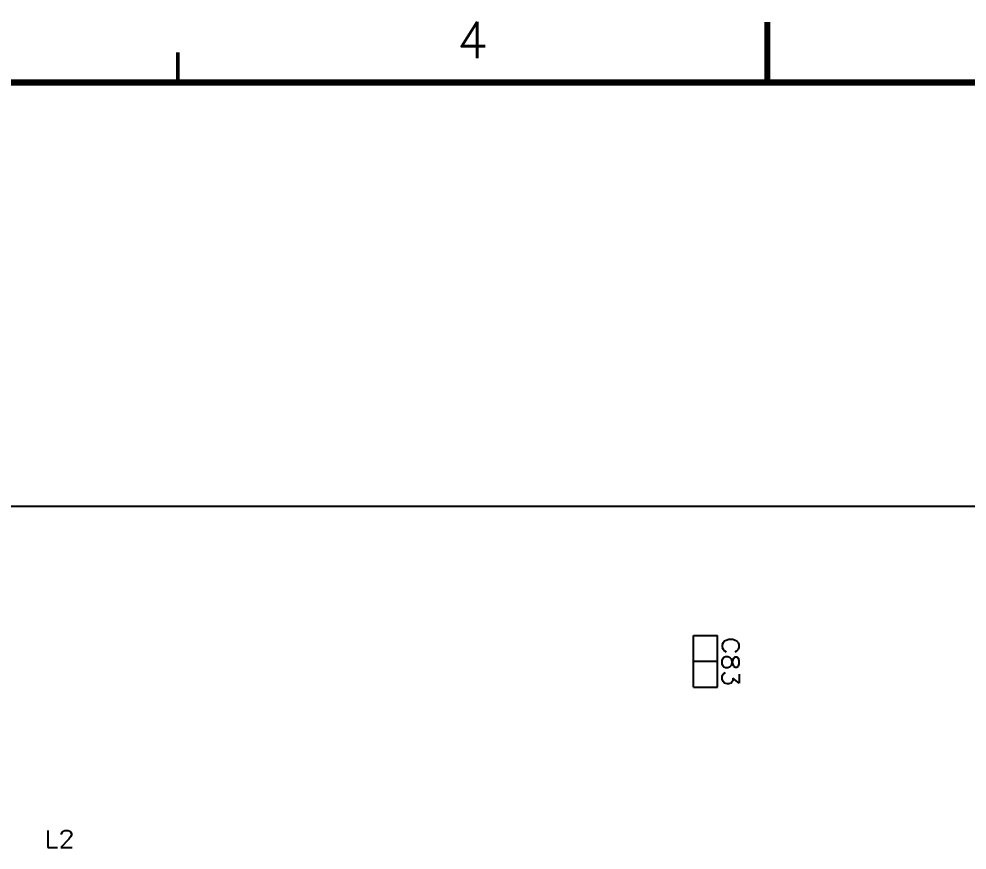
# Model space of a CAD drawing. Extents: x 295 to 953, y 10 to 290.
# Drawn here: x 625.1 to 703.5, y 221.6 to 290.2 of the extents above; entities that cross this region are included whole.
import ezdxf
from ezdxf.enums import TextEntityAlignment as Align

# ---------------------------------------------------------------- set-up
doc = ezdxf.new("R2010")
doc.units = 0
doc.header["$LTSCALE"] = 5
doc.header["$MEASUREMENT"] = 0
doc.layers.get('0').update_dxf_attribs({"linetype": 'CONTINUOUS', "lineweight": 25})
for name, color, linetype in [('DV-INT-A3_BSK', 2, 'CONTINUOUS'), ('문자', 4, 'CONTINUOUS'), ('테두리', 3, 'CONTINUOUS')]:
    doc.layers.add(name, color=color, linetype=linetype)
doc.styles.get("Standard").update_dxf_attribs({"font": 'simplex.shx'})

# ---------------------------------------------------------------- blocks, each defined once
blk = doc.blocks.new('C')
at = {"layer": '테두리'}
for points, const_width in [([(210, 290), (210, 285)], 0.5), ([(161.25, 287.5), (161.25, 285)], 0.3), ([(15, 285), (15, 15), (405, 15), (405, 285), (15, 285)], 0.5)]:
    blk.add_lwpolyline(points, dxfattribs=dict(at, const_width=const_width))
at = {"layer": '문자'}
blk.add_text('4', height=3, dxfattribs=at).set_placement((185.625, 288.5), align=Align.MIDDLE)

msp = doc.modelspace()

# ---------------------------------------------------------------- linework, layer by layer
at = {"layer": 'DV-INT-A3_BSK', "color": 7}
for p, q in [((510.427, 250.004), (863.527, 250.004)), ((680.871, 235.034), (680.871, 239.321)), ((680.871, 239.321), (682.853, 239.321)), ((682.853, 235.034), (682.853, 239.321)), ((683.31, 238.709), (683.243, 238.575)), ((683.243, 238.575), (683.243, 238.311)), ((683.243, 238.311), (683.31, 238.177)), ((683.444, 238.843), (683.31, 238.709)), ((683.578, 238.91), (683.444, 238.843)), ((683.779, 238.973), (683.578, 238.91)), ((684.111, 238.973), (683.779, 238.973)), ((684.312, 238.91), (684.111, 238.973)), ((684.442, 238.843), (684.312, 238.91)), ((684.576, 238.709), (684.442, 238.843)), ((684.643, 238.575), (684.576, 238.709)), ((684.576, 238.177), (684.643, 238.311)), ((684.643, 238.311), (684.643, 238.575)), ((683.31, 238.177), (683.444, 238.043)), ((683.31, 237.443), (683.377, 237.51)), ((683.377, 237.51), (683.511, 237.578)), ((683.444, 238.043), (683.578, 237.976)), ((683.511, 237.578), (683.712, 237.578)), ((683.712, 237.578), (683.842, 237.51)), ((683.842, 237.51), (683.976, 237.376)), ((684.312, 237.51), (684.178, 237.443)), ((684.312, 237.976), (684.442, 238.043)), ((684.442, 237.51), (684.312, 237.51)), ((684.442, 238.043), (684.576, 238.177)), ((684.576, 237.443), (684.442, 237.51)), ((680.871, 237.179), (682.853, 237.179)), ((683.243, 237.242), (683.31, 237.443)), ((683.243, 236.978), (683.243, 237.242)), ((683.31, 236.777), (683.243, 236.978)), ((683.377, 236.71), (683.31, 236.777)), ((683.511, 236.643), (683.377, 236.71)), ((683.842, 236.71), (683.712, 236.643)), ((683.976, 236.844), (683.842, 236.71)), ((683.976, 237.376), (684.043, 237.179)), ((684.043, 237.045), (683.976, 236.844)), ((684.111, 237.309), (684.043, 237.045)), ((684.043, 237.179), (684.111, 236.911)), ((684.178, 237.443), (684.111, 237.309)), ((684.111, 236.911), (684.178, 236.777)), ((684.178, 236.777), (684.312, 236.71)), ((684.312, 236.71), (684.442, 236.71)), ((684.442, 236.71), (684.576, 236.777)), ((684.643, 237.242), (684.576, 237.443)), ((684.576, 236.777), (684.643, 236.978)), ((684.643, 236.978), (684.643, 237.242)), ((683.243, 235.914), (683.31, 236.111)), ((683.31, 236.111), (683.377, 236.178)), ((683.377, 236.178), (683.511, 236.245)), ((683.712, 236.643), (683.511, 236.643)), ((684.643, 236.111), (684.643, 235.381)), ((683.243, 235.713), (683.243, 235.914)), ((683.31, 235.511), (683.243, 235.713)), ((683.444, 235.381), (683.31, 235.511)), ((683.645, 235.314), (683.444, 235.381)), ((683.779, 235.314), (683.645, 235.314)), ((683.976, 235.381), (683.779, 235.314)), ((684.043, 235.444), (683.976, 235.381)), ((684.111, 235.578), (684.043, 235.444)), ((684.643, 235.381), (684.111, 235.78)), ((684.111, 235.78), (684.111, 235.578)), ((680.871, 235.034), (682.853, 235.034)), ((627.486, 223.215), (627.486, 221.803)), ((628.63, 222.947), (628.697, 223.081)), ((628.63, 222.88), (628.63, 222.947)), ((628.697, 223.081), (628.764, 223.148)), ((628.764, 223.148), (628.898, 223.215)), ((628.898, 223.215), (629.167, 223.215)), ((629.167, 223.215), (629.301, 223.148)), ((629.368, 222.674), (629.234, 222.473)), ((629.301, 223.148), (629.368, 223.081)), ((629.368, 223.081), (629.435, 222.947)), ((629.435, 222.813), (629.368, 222.674)), ((629.435, 222.947), (629.435, 222.813)), ((629.234, 222.473), (628.563, 221.803)), ((627.486, 221.803), (628.291, 221.803)), ((628.563, 221.803), (629.502, 221.803))]:
    msp.add_line(p, q, dxfattribs=at)

# ---------------------------------------------------------------- block references
msp.add_blockref('C', (476.978, 0))

doc.saveas('drawing.dxf')
